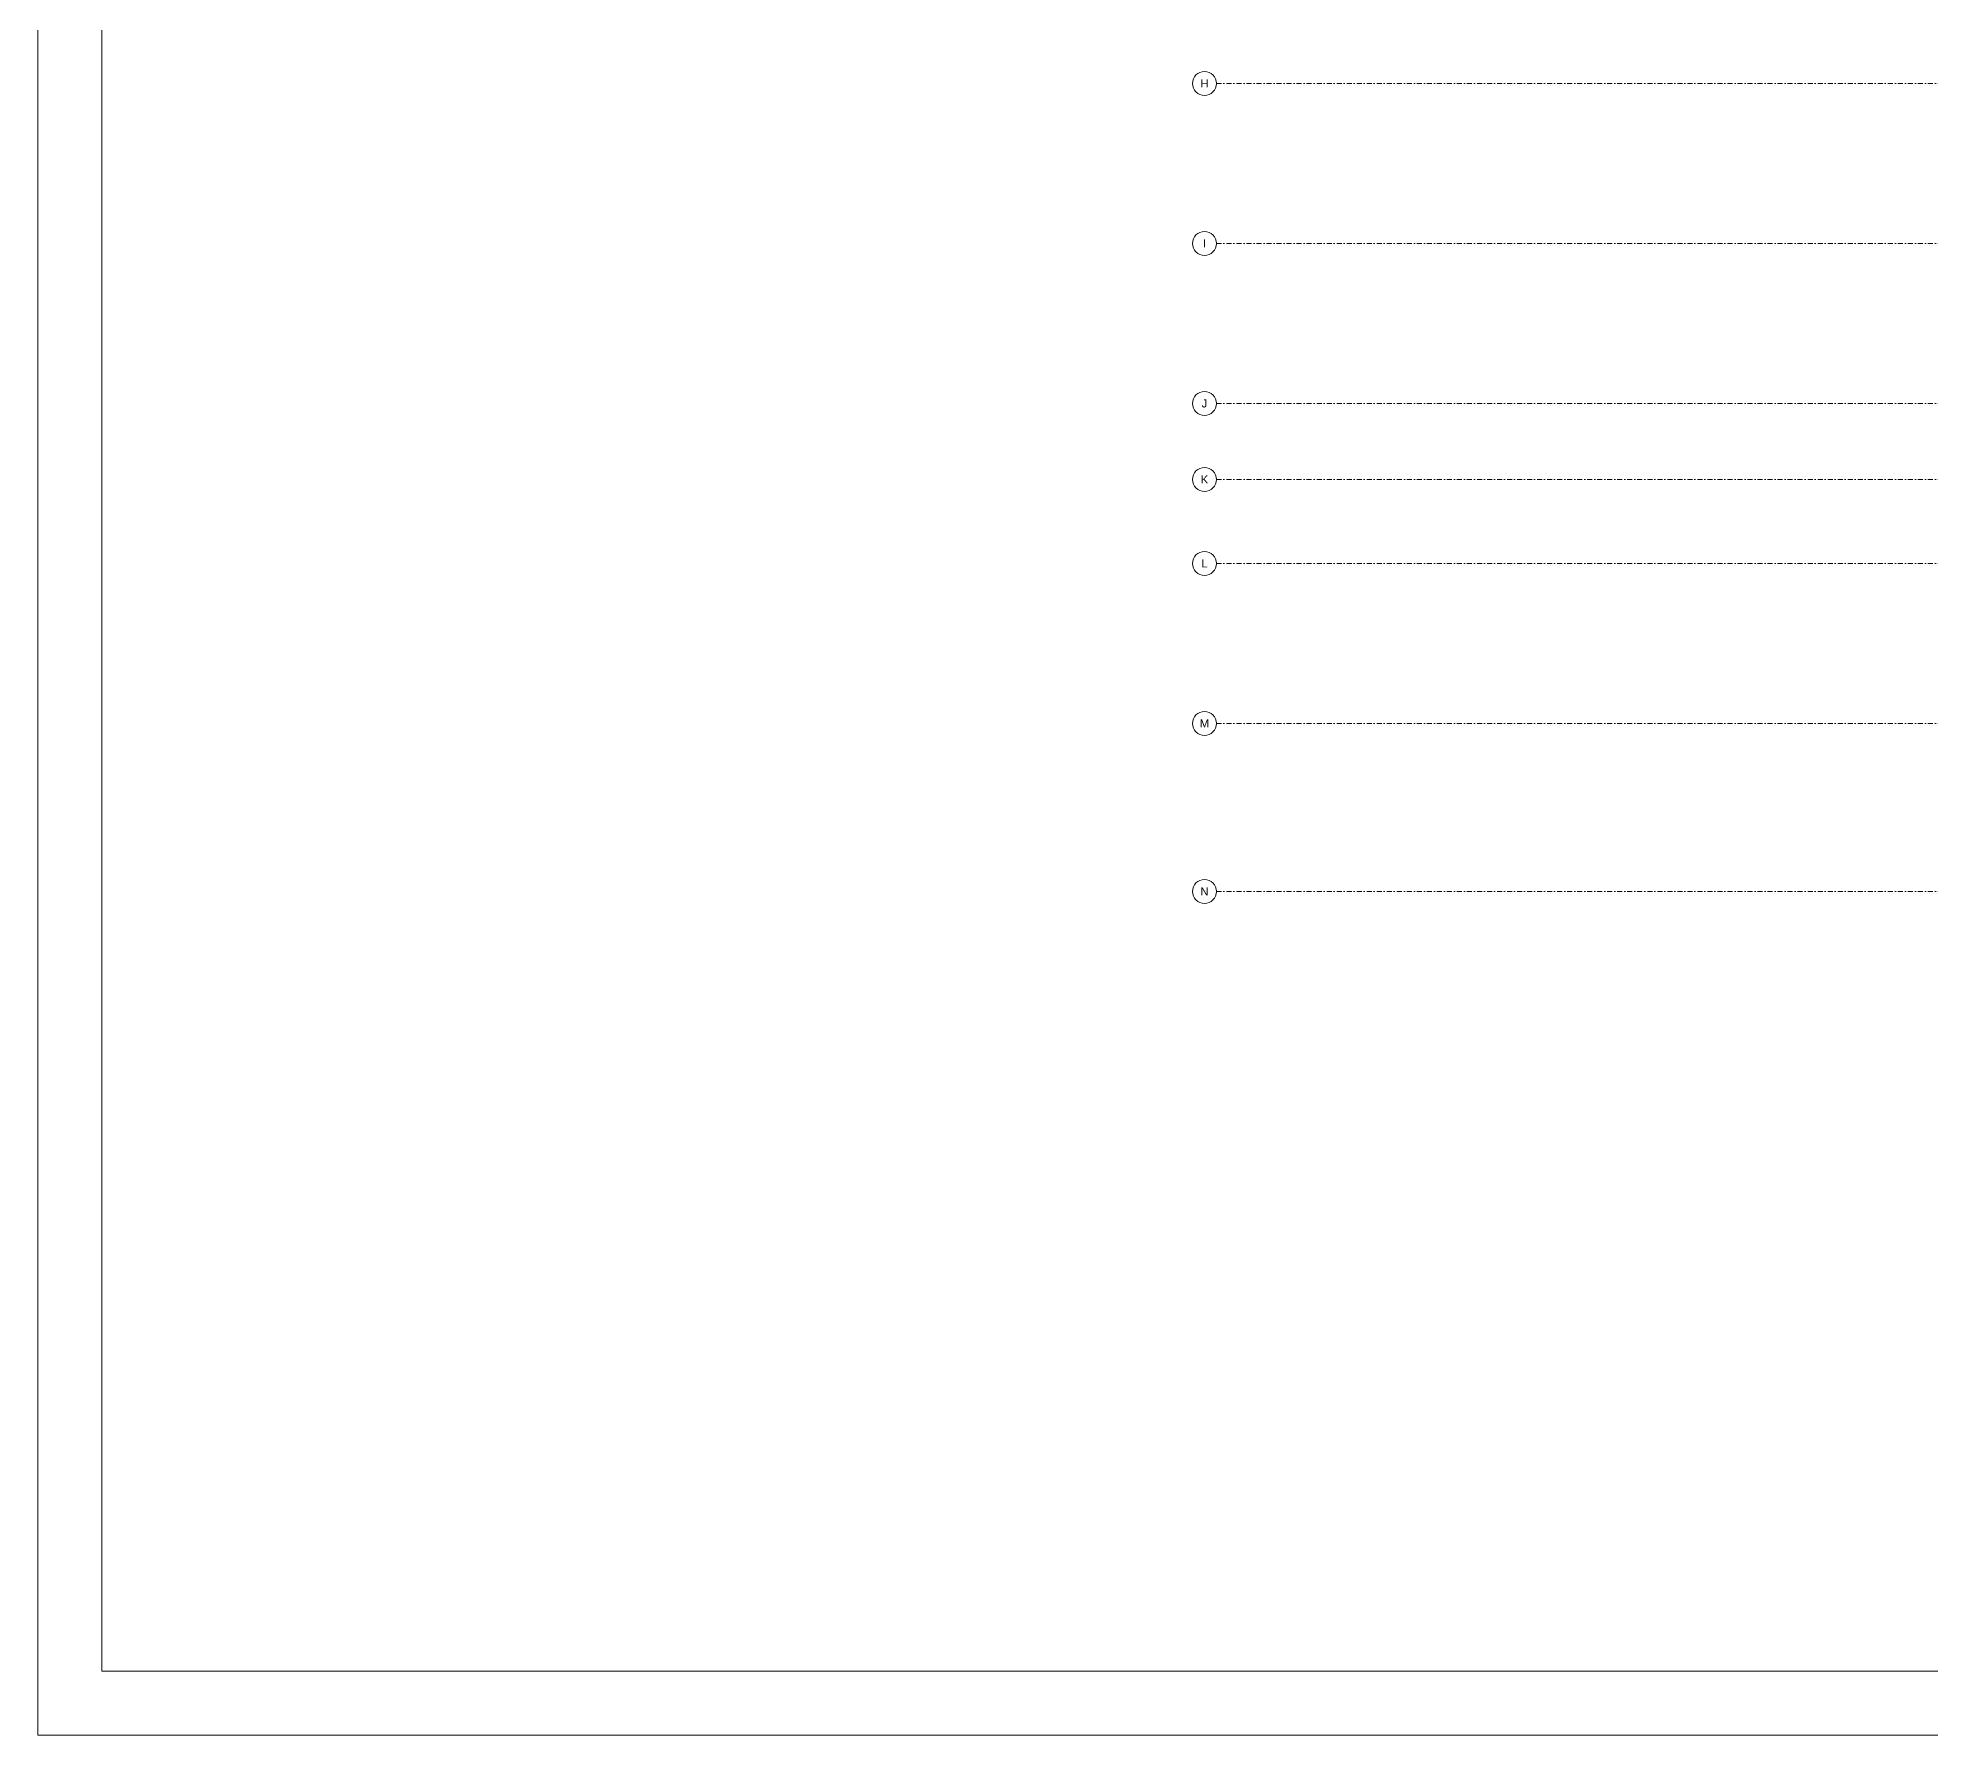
# Model space of a CAD drawing. Header units: metres. Extents: x -13194 to 152406, y -4219 to 19791.
# Drawn here: x 46159 to 55620, y -4219 to 4268 of the extents above; entities that cross this region are included whole.
import ezdxf
from ezdxf.enums import TextEntityAlignment as Align

# ---------------------------------------------------------------- set-up
doc = ezdxf.new("R2010")
doc.units = ezdxf.units.M
doc.header["$LTSCALE"] = 100
doc.header["$MEASUREMENT"] = 0
doc.linetypes.add('DASHDOT2', pattern=[0.5, 0.25, -0.125, 0, -0.125])
doc.layers.get('0').update_dxf_attribs({"color": 9, "lineweight": 9})
for name, color, linetype, lineweight in [('21', 9, 'Continuous', 9), ('24', 9, 'DASHDOT2', 9), ('40A', 9, 'Continuous', 9)]:
    doc.layers.add(name, color=color, linetype=linetype, lineweight=lineweight)
doc.styles.add('Arial', font='arial.ttf', dxfattribs={"height": 2.5})

# ---------------------------------------------------------------- blocks, each defined once
blk = doc.blocks.new('0_aks')
at = {"linetype": 'Continuous'}
blk.add_circle((0, 0), 3, dxfattribs=at)
at = {"style": 'Arial'}
blk.add_attdef('AKS', text='', height=2, dxfattribs=at).set_placement((0, 0), align=Align.MIDDLE_CENTER)
blk = doc.blocks.new('p-akslar_yeni')
at = {"layer": '24'}
for points in [[(2312, -4535), (6415, -4535)], [(2312, -5335), (6415, -5335)], [(2312, -6135), (6415, -6135)], [(2312, -6515), (6415, -6515)], [(2312, -6935), (6415, -6935)], [(2312, -7735), (6415, -7735)], [(2312, -8575), (6415, -8575)]]:
    blk.add_lwpolyline(points, dxfattribs=at)
at = {"layer": '21', "xscale": 20, "yscale": 20, "zscale": 20}
for p, values in [((2252, -4535), {'AKS': 'H'}), ((2252, -5335), {'AKS': 'I'}), ((2252, -6135), {'AKS': 'J'}), ((2252, -6515), {'AKS': 'K'}), ((2252, -6935), {'AKS': 'L'}), ((2252, -7735), {'AKS': 'M'}), ((2252, -8575), {'AKS': 'N'})]:
    blk.add_blockref('0_aks', p, dxfattribs=at).add_auto_attribs(values)

msp = doc.modelspace()

# ---------------------------------------------------------------- linework, layer by layer
at = {"layer": '40A'}
for points in [[(74159.3, -4218.6), (46159.3, -4218.6), (46159.3, 12601.4), (74159.3, 12601.4)], [(46479.3, 12281.4), (71999.5, 12281.4), (71999.5, -3898.6), (46479.3, -3898.6)]]:
    msp.add_lwpolyline(points, close=True, dxfattribs=at)

# ---------------------------------------------------------------- block references
at = {"layer": '24'}
msp.add_blockref('p-akslar_yeni', (49740.2, 8575), dxfattribs=at)
msp.add_blockref('p-akslar_yeni', (49740.2, 8575), dxfattribs=at)

doc.saveas('drawing.dxf')
